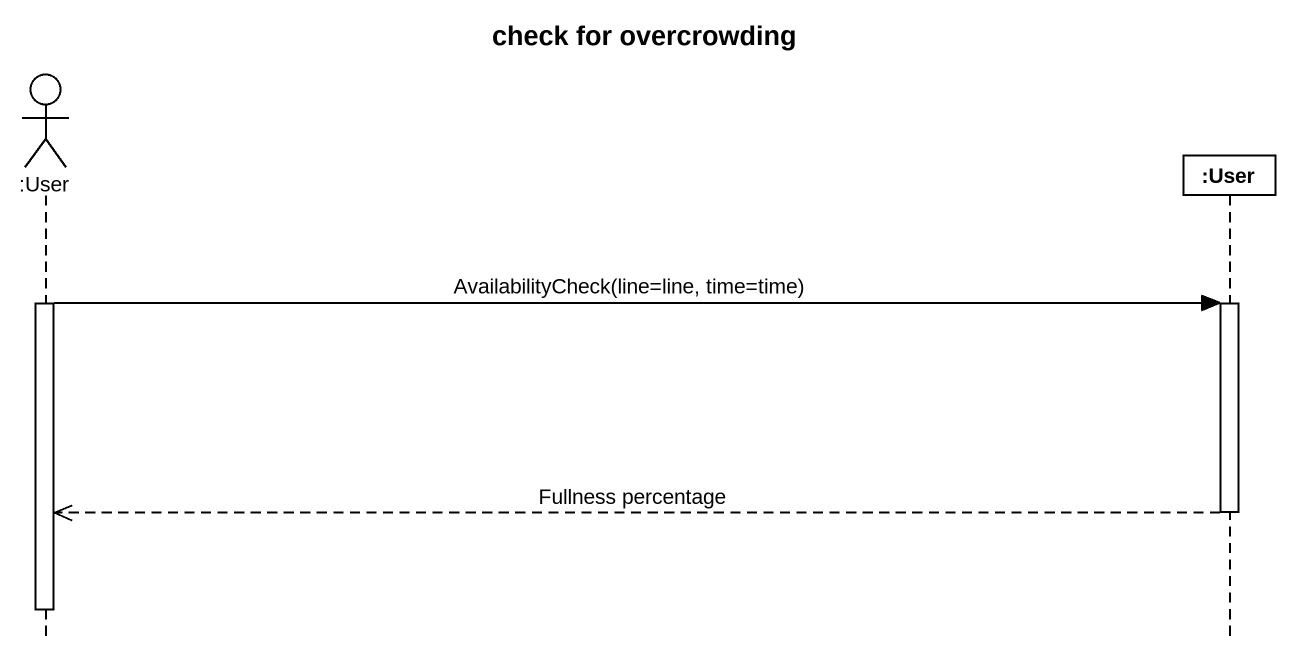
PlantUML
@startuml
title check for overcrowding
hide footbox
actor ":User" as User
participant ":User" as User_2

activate User
User -> User_2 : AvailabilityCheck(line=line, time=time)
activate User_2
User_2 -->> User : Fullness percentage
deactivate User_2
deactivate User
@enduml
